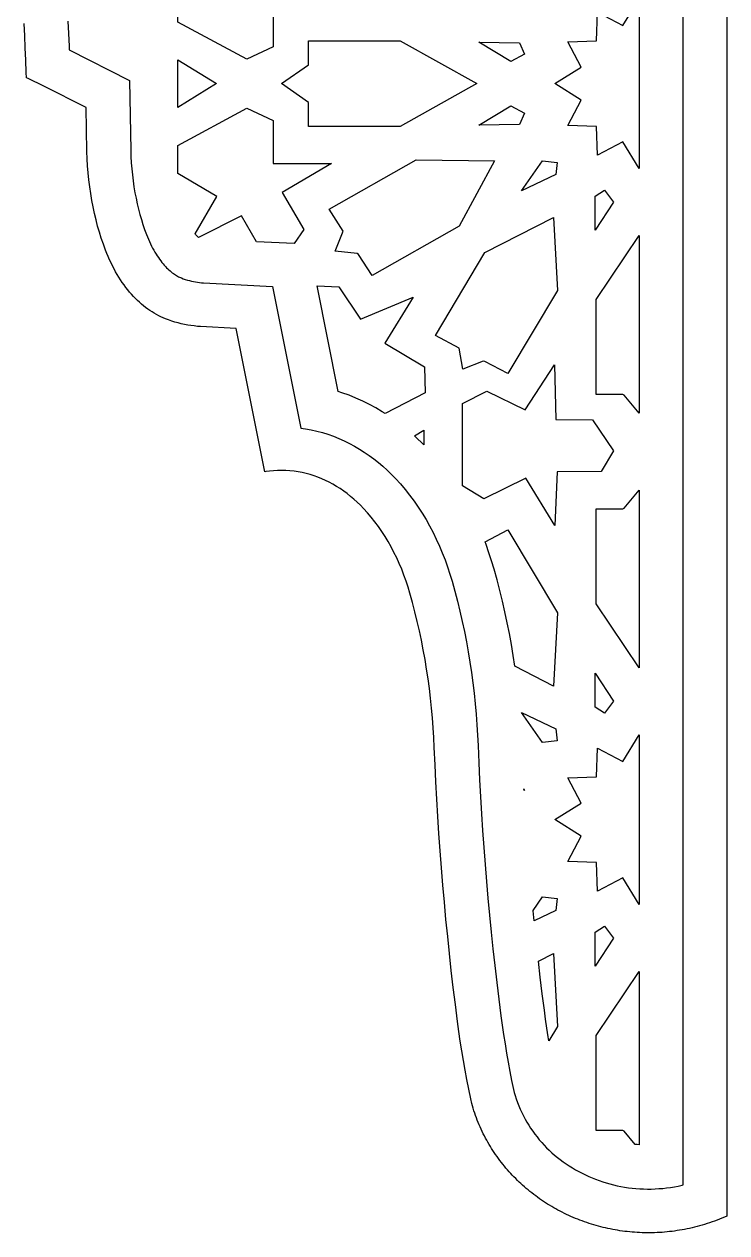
# Model space of a CAD drawing. Extents: x -522 to 521, y -590 to 590.
# Drawn here: x 280.4 to 521.1, y -589.8 to -175.7 of the extents above; entities that cross this region are included whole.
import ezdxf

# ---------------------------------------------------------------- set-up
doc = ezdxf.new("R2010")
doc.units = 0
doc.layers.add('LAYER_1', color=18, linetype='CONTINUOUS')
doc.layers.add('LAYER_2', color=150, linetype='CONTINUOUS')

msp = doc.modelspace()

# ---------------------------------------------------------------- linework, layer by layer
at = {"layer": 'LAYER_1'}
msp.add_lwpolyline([(521.1, 590.02), (521.1, -584.03), (520.26, -584.4), (519.42, -584.75), (518.58, -585.1), (517.74, -585.43), (516.89, -585.74), (516.04, -586.05), (515.19, -586.34), (514.34, -586.62), (513.49, -586.89), (512.64, -587.15), (511.78, -587.39), (510.93, -587.62), (510.07, -587.84), (509.21, -588.05), (508.36, -588.25), (507.5, -588.43), (506.64, -588.6), (505.78, -588.76), (504.92, -588.91), (504.06, -589.04), (503.2, -589.17), (502.34, -589.28), (501.48, -589.38), (500.62, -589.47), (499.76, -589.55), (498.9, -589.62), (498.05, -589.67), (497.19, -589.72), (496.33, -589.75), (495.48, -589.77), (494.62, -589.78), (493.77, -589.78), (492.92, -589.77), (492.07, -589.74), (491.22, -589.71), (490.37, -589.67), (489.52, -589.61), (488.68, -589.54), (487.84, -589.47), (487, -589.38), (486.16, -589.28), (485.32, -589.17), (484.49, -589.05), (483.66, -588.92), (482.83, -588.78), (482, -588.62), (481.18, -588.46), (480.36, -588.29), (479.54, -588.11), (478.73, -587.91), (477.92, -587.71), (477.11, -587.5), (476.3, -587.27), (475.5, -587.04), (474.71, -586.8), (473.91, -586.54), (473.12, -586.28), (472.34, -586.01), (471.56, -585.72), (470.78, -585.43), (470.01, -585.13), (469.24, -584.82), (468.47, -584.49), (467.71, -584.16), (466.96, -583.82), (466.21, -583.47), (465.46, -583.11), (464.73, -582.74), (463.99, -582.37), (463.26, -581.98), (462.54, -581.58), (461.82, -581.18), (461.11, -580.76), (460.4, -580.34), (459.7, -579.91), (459, -579.46), (458.31, -579.01), (457.63, -578.55), (456.95, -578.09), (456.28, -577.61), (455.62, -577.12), (454.96, -576.63), (454.31, -576.13), (453.66, -575.61), (453.03, -575.09), (452.4, -574.57), (451.77, -574.03), (451.16, -573.49), (450.55, -572.93), (449.95, -572.37), (449.35, -571.8), (448.77, -571.22), (448.19, -570.64), (447.62, -570.04), (447.06, -569.44), (446.51, -568.83), (445.96, -568.21), (445.42, -567.59), (444.89, -566.96), (444.37, -566.31), (443.86, -565.67), (443.36, -565.01), (442.86, -564.35), (442.38, -563.67), (441.9, -562.99), (441.44, -562.31), (440.98, -561.62), (440.53, -560.91), (440.09, -560.21), (439.66, -559.49), (439.24, -558.77), (438.83, -558.04), (438.43, -557.3), (438.04, -556.56), (437.67, -555.81), (437.3, -555.05), (436.94, -554.28), (436.59, -553.51), (436.25, -552.73), (435.93, -551.95), (435.61, -551.16), (435.31, -550.36), (435.01, -549.55), (434.73, -548.74), (434.46, -547.93), (434.2, -547.1), (433.95, -546.27), (433.71, -545.43), (433.36, -543.82), (432.69, -540.56), (432.04, -537.29), (431.43, -534.01), (430.85, -530.72), (430.31, -527.41), (429.79, -524.09), (429.31, -520.76), (428.85, -517.41), (428.11, -511.6), (427.4, -505.77), (426.72, -499.94), (426.08, -494.1), (425.47, -488.25), (424.89, -482.39), (424.34, -476.53), (423.83, -470.66), (423.35, -464.78), (422.9, -458.9), (422.48, -453.01), (422.1, -447.12), (421.75, -441.22), (421.44, -435.32), (421.16, -429.42), (420.9, -423.46), (420.75, -420.12), (420.54, -416.73), (420.28, -413.36), (419.98, -409.99), (419.62, -406.64), (419.22, -403.29), (418.77, -399.96), (418.27, -396.65), (417.73, -393.34), (417.13, -390.05), (416.49, -386.78), (415.8, -383.53), (415.06, -380.29), (414.27, -377.08), (413.44, -373.88), (412.55, -370.69), (411.92, -368.6), (411.24, -366.52), (410.5, -364.47), (409.72, -362.46), (408.89, -360.49), (408.01, -358.55), (407.08, -356.65), (406.11, -354.79), (405.08, -352.97), (404.02, -351.2), (402.9, -349.48), (401.75, -347.8), (400.54, -346.18), (399.3, -344.61), (398.01, -343.09), (396.68, -341.65), (395.59, -340.53), (394.49, -339.46), (393.36, -338.44), (392.21, -337.47), (391.04, -336.54), (389.85, -335.66), (388.64, -334.83), (387.42, -334.05), (386.17, -333.32), (384.91, -332.64), (383.63, -332.01), (382.34, -331.43), (381.03, -330.91), (379.71, -330.44), (378.38, -330.02), (377.04, -329.66), (375.64, -329.34), (374.24, -329.08), (372.84, -328.87), (371.44, -328.72), (370.03, -328.63), (368.62, -328.59), (367.21, -328.61), (365.8, -328.68), (364.4, -328.8), (363.21, -328.96), (362.84, -329.01), (353.06, -279.93), (340.82, -279.31), (339.72, -279.22), (338.62, -279.1), (337.52, -278.95), (336.42, -278.77), (335.32, -278.56), (334.23, -278.32), (333.14, -278.04), (332.05, -277.74), (330.96, -277.4), (329.88, -277.03), (328.82, -276.64), (328.02, -276.31), (327.24, -275.97), (326.47, -275.59), (325.71, -275.19), (324.95, -274.76), (324.2, -274.3), (323.46, -273.82), (322.72, -273.3), (321.99, -272.76), (321.27, -272.19), (320.56, -271.6), (319.86, -270.97), (319.17, -270.32), (318.49, -269.65), (317.81, -268.95), (317.15, -268.22), (316.5, -267.46), (315.86, -266.68), (315.23, -265.87), (314.61, -265.04), (314.01, -264.18), (313.41, -263.29), (312.83, -262.38), (312.26, -261.45), (311.71, -260.49), (311.17, -259.51), (310.65, -258.5), (310.14, -257.47), (309.64, -256.41), (309.17, -255.33), (308.71, -254.22), (308.27, -253.11), (307.52, -251.09), (306.82, -249.04), (306.17, -246.96), (305.56, -244.85), (305, -242.7), (304.48, -240.52), (304.01, -238.32), (303.58, -236.09), (303.19, -233.74), (302.85, -231.38), (302.55, -229), (302.31, -226.6), (302.12, -224.2), (301.98, -221.78), (301.89, -219.36), (301.64, -204.26), (287.15, -196.91), (281.79, -194.31), (281.17, -194.03), (281.11, -192.31), (280.96, -188.06), (280.79, -183.85), (280.6, -179.66), (280.39, -175.51)], dxfattribs=at)
for points in [[(371.23, -138.92), (376.2, -146.16), (368.77, -158.75), (385.71, -168.74), (365.74, -168.74), (365.74, -183.51), (356.66, -187.66), (333.08, -174.96), (333.08, -165.29), (346.4, -157.4), (337.29, -141.88), (354.89, -150.79), (361.87, -138.52)], [(491.1, -225.13), (485.42, -216), (476.77, -220.62), (476.43, -210.81), (466.62, -210.47), (471.23, -201.78), (462.14, -196.08), (471.23, -190.39), (466.62, -181.7), (476.43, -181.36), (476.77, -171.54), (485.42, -176.16), (491.1, -167.03)], [(435.46, -196.08), (409.21, -210.74), (377.77, -210.74), (377.77, -202.48), (368.6, -196.08), (377.77, -189.68), (377.77, -181.43), (409.21, -181.43)], [(450.08, -182.12), (451.81, -185.98), (447.08, -188.48), (436.16, -181.82)], [(346.29, -196.08), (333.08, -204.23), (333.08, -196.08), (333.08, -187.94)], [(365.74, -208.66), (365.74, -223.43), (385.71, -223.43), (368.77, -233.41), (376.2, -246.01), (372.85, -250.89), (359.93, -250.23), (354.89, -241.38), (340.15, -248.84), (340.09, -248.82), (340.09, -248.81), (339.99, -248.72), (339.88, -248.61), (339.75, -248.48), (339.61, -248.32), (339.46, -248.14), (339.29, -247.94), (339.11, -247.71), (338.94, -247.48), (346.4, -234.77), (333.08, -226.87), (333.08, -217.21), (356.66, -204.5)], [(451.81, -206.18), (450.08, -210.04), (436.16, -210.35), (447.08, -203.69)], [(441.47, -222.55), (429.42, -244.92), (399.6, -261.82), (394.89, -254.57), (394.46, -254.3), (386.97, -253.43), (389.7, -246.57), (384.84, -239.09), (414.65, -222.2)], [(462.99, -223.04), (462.55, -227.18), (450.8, -232.84), (457.96, -222.55)], [(482.23, -236.65), (476.02, -246.28), (475.98, -234.62), (479.23, -232.54)], [(463.11, -266.9), (446.12, -295.34), (438.19, -291.21), (437.68, -291.18), (430.7, -293.87), (429.44, -286.65), (421.26, -282.38), (438.25, -253.95), (461.76, -241.88)], [(491.05, -308.92), (485.89, -302.84), (485.43, -302.62), (476.35, -302.62), (476.35, -270.06), (491.04, -248.13)], [(388.18, -265.65), (395.66, -276.74), (413.63, -269.22), (403.97, -284.95), (417.55, -293.07), (417.72, -301.97), (404.04, -309.07), (403.08, -308.46), (400.9, -307.18), (398.67, -305.97), (396.38, -304.85), (394.05, -303.81), (391.67, -302.85), (389.24, -301.98), (387.96, -301.58), (380.74, -265.34)], [(462.52, -311.11), (475.07, -311.2), (482.32, -321.89), (478.06, -328.94), (462.98, -329.09), (462.14, -347.45), (452.3, -331.26), (437.9, -338.29), (430.59, -333.82), (430.59, -305.65), (438.86, -301.39), (452.01, -307.83), (462.01, -292.45)], [(417.28, -319.8), (416.74, -319.24), (414.96, -317.53), (414.08, -316.73), (417.28, -314.82)], [(491.04, -396.19), (476.35, -374.25), (476.35, -341.69), (485.43, -341.69), (485.89, -341.48), (491.05, -335.39)], [(463.11, -377.41), (461.76, -402.44), (448.45, -395.6), (447.91, -391.96), (447.28, -388.22), (446.61, -384.49), (445.88, -380.77), (445.09, -377.07), (444.25, -373.39), (443.36, -369.73), (442.4, -366.08), (441.37, -362.36), (440.54, -359.6), (439.61, -356.77), (438.61, -353.97), (438.26, -353.07), (446.12, -348.97)], [(482.23, -407.66), (479.23, -411.78), (475.98, -409.69), (476.02, -398.04)], [(462.55, -417.13), (462.99, -421.27), (457.96, -421.76), (450.8, -411.47)], [(491.1, -477.28), (485.42, -468.15), (476.77, -472.77), (476.43, -462.96), (466.62, -462.62), (471.23, -453.93), (462.14, -448.23), (471.23, -442.54), (466.62, -433.85), (476.43, -433.51), (476.77, -423.69), (485.42, -428.31), (491.1, -419.18)], [(451.81, -438.13), (451.64, -438.22), (451.61, -437.67)], [(462.99, -475.19), (462.55, -479.33), (455.09, -482.93), (454.75, -479.52), (454.73, -479.34), (457.96, -474.7)], [(482.23, -488.8), (476.02, -498.42), (475.98, -486.77), (479.23, -484.69)], [(463.11, -519.05), (460.15, -524.01), (459.93, -522.66), (459.46, -519.63), (459.01, -516.59), (458.6, -513.5), (457.88, -507.89), (457.19, -502.23), (456.55, -496.7), (461.76, -494.03)], [(491.05, -559.63), (490.33, -559.56), (489.71, -559.48), (485.89, -554.99), (485.43, -554.77), (476.35, -554.77), (476.35, -522.21), (491.04, -500.28)]]:
    msp.add_lwpolyline(points, close=True, dxfattribs=at)
at = {"layer": 'LAYER_2'}
msp.add_lwpolyline([(295.37, -174.72), (295.59, -178.95), (295.78, -183.2), (295.83, -184.49), (316.49, -194.98), (316.88, -218.95), (316.96, -221.06), (317.08, -223.16), (317.25, -225.25), (317.46, -227.32), (317.72, -229.38), (318.01, -231.43), (318.35, -233.45), (318.71, -235.35), (319.11, -237.22), (319.55, -239.06), (320.02, -240.86), (320.53, -242.64), (321.08, -244.37), (321.66, -246.07), (322.28, -247.76), (322.6, -248.58), (322.95, -249.4), (323.3, -250.2), (323.66, -250.97), (324.03, -251.72), (324.41, -252.44), (324.79, -253.14), (325.18, -253.81), (325.57, -254.46), (325.96, -255.08), (326.36, -255.68), (326.77, -256.25), (327.17, -256.79), (327.57, -257.31), (327.98, -257.8), (328.38, -258.27), (328.78, -258.71), (329.18, -259.13), (329.58, -259.52), (329.98, -259.89), (330.36, -260.24), (330.75, -260.56), (331.13, -260.86), (331.5, -261.14), (331.86, -261.39), (332.22, -261.62), (332.57, -261.84), (332.91, -262.03), (333.24, -262.21), (333.57, -262.37), (333.89, -262.51), (334.24, -262.65), (334.9, -262.89), (335.6, -263.13), (336.3, -263.35), (336.99, -263.54), (337.69, -263.72), (338.38, -263.87), (339.06, -264), (339.75, -264.12), (340.43, -264.21), (341.11, -264.28), (341.79, -264.34), (365.49, -265.54), (375.15, -314.05), (376.71, -314.28), (378.69, -314.65), (380.66, -315.1), (382.57, -315.61), (384.47, -316.21), (386.35, -316.88), (388.19, -317.62), (390.01, -318.43), (391.79, -319.31), (393.53, -320.25), (395.25, -321.25), (396.92, -322.32), (398.56, -323.45), (400.16, -324.63), (401.72, -325.86), (403.24, -327.15), (404.73, -328.5), (406.17, -329.89), (407.6, -331.35), (409.26, -333.18), (410.89, -335.09), (412.45, -337.05), (413.94, -339.07), (415.38, -341.14), (416.74, -343.26), (418.05, -345.42), (419.29, -347.62), (420.47, -349.87), (421.58, -352.15), (422.63, -354.48), (423.63, -356.83), (424.56, -359.22), (425.42, -361.64), (426.23, -364.1), (426.96, -366.52), (427.92, -369.98), (428.81, -373.4), (429.65, -376.84), (430.44, -380.3), (431.18, -383.78), (431.87, -387.27), (432.5, -390.78), (433.09, -394.3), (433.62, -397.84), (434.1, -401.39), (434.53, -404.95), (434.91, -408.53), (435.23, -412.11), (435.51, -415.71), (435.73, -419.31), (435.89, -422.8), (436.14, -428.74), (436.42, -434.56), (436.73, -440.38), (437.07, -446.19), (437.45, -452), (437.86, -457.8), (438.3, -463.6), (438.77, -469.39), (439.28, -475.18), (439.82, -480.96), (440.39, -486.73), (440.99, -492.49), (441.63, -498.25), (442.29, -504), (442.99, -509.75), (443.72, -515.46), (444.16, -518.68), (444.62, -521.86), (445.12, -525.03), (445.64, -528.19), (446.19, -531.34), (446.78, -534.48), (447.39, -537.6), (448.03, -540.7), (448.26, -541.74), (448.54, -542.69), (448.93, -543.91), (449.36, -545.11), (449.82, -546.29), (450.31, -547.44), (450.83, -548.58), (451.39, -549.7), (451.97, -550.79), (452.58, -551.87), (453.23, -552.92), (453.9, -553.96), (454.6, -554.97), (455.33, -555.97), (456.08, -556.94), (456.87, -557.89), (457.68, -558.82), (458.51, -559.73), (459.38, -560.62), (460.26, -561.48), (461.18, -562.32), (462.11, -563.14), (463.07, -563.93), (464.05, -564.7), (465.05, -565.44), (466.08, -566.16), (467.13, -566.85), (468.19, -567.52), (469.28, -568.16), (470.38, -568.78), (471.5, -569.36), (472.64, -569.92), (473.8, -570.45), (474.97, -570.95), (476.16, -571.43), (477.36, -571.87), (478.57, -572.28), (479.8, -572.67), (481.03, -573.02), (482.28, -573.34), (483.54, -573.63), (484.81, -573.89), (486.08, -574.11), (487.37, -574.31), (488.66, -574.47), (489.96, -574.6), (491.26, -574.69), (492.57, -574.75), (493.88, -574.78), (495.2, -574.77), (496.52, -574.73), (497.84, -574.65), (499.16, -574.54), (500.49, -574.4), (501.81, -574.21), (503.14, -573.99), (504.46, -573.74), (505.78, -573.45), (506.1, -573.37), (506.1, 575.02)], dxfattribs=at)

doc.saveas('drawing.dxf')
